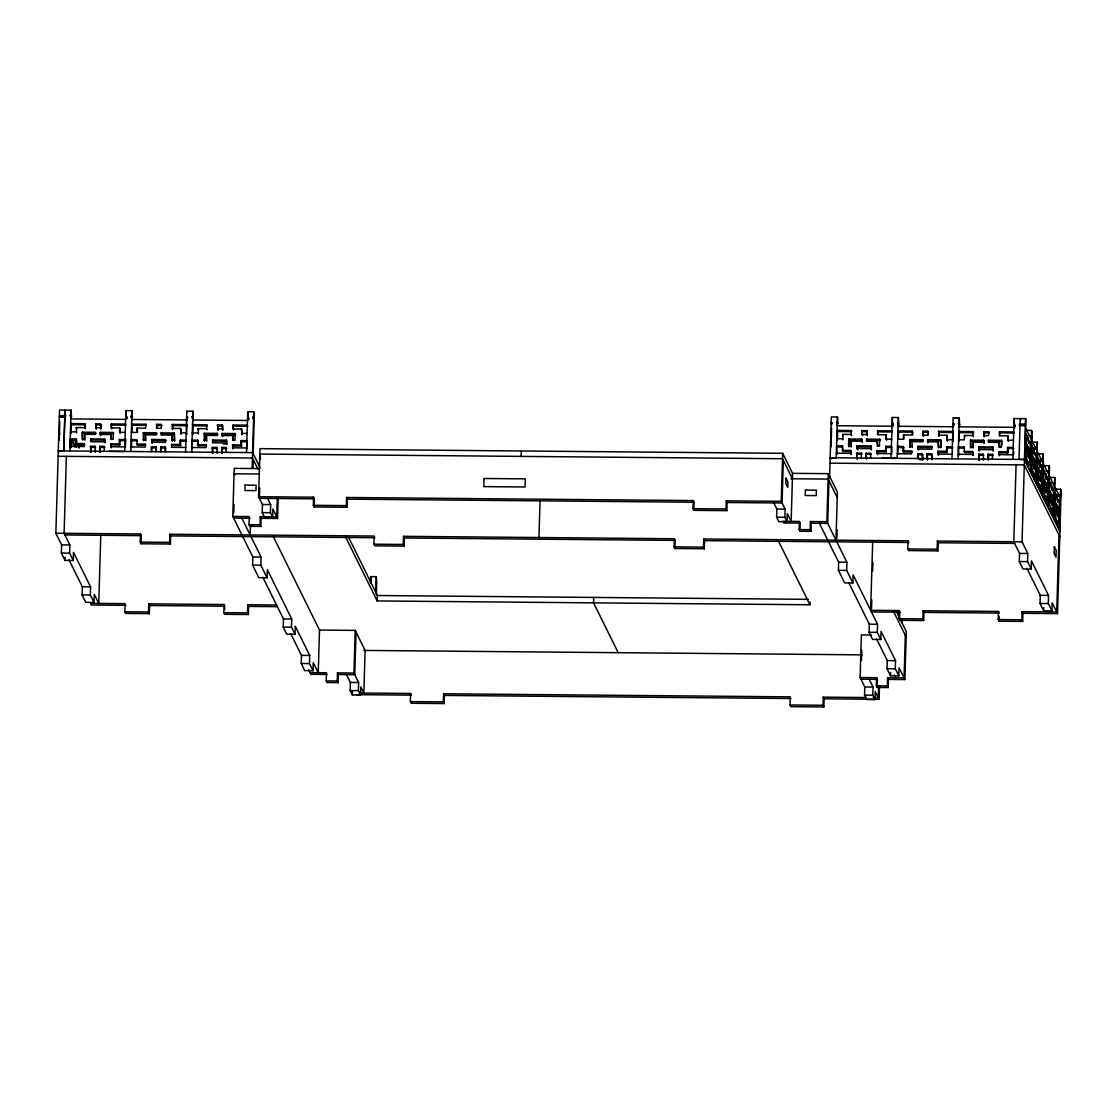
<?xml version="1.0" encoding="UTF-8"?>
<svg xmlns="http://www.w3.org/2000/svg" width="1117" height="1117" viewBox="0 0 1117 1117"><rect width="100%" height="100%" fill="white"/><g stroke="black" fill="none" stroke-linecap="round" stroke-linejoin="round"><path stroke-width="1.5" d="M68.975 559.799L82.337 586.816L82.099 594.942L85.758 602.342L93.996 602.426L90.337 595.012L90.589 586.886L73.513 552.37L73.275 560.497L65.023 560.413L61.365 553.013L61.617 544.887L55.85 533.242L59.508 410.065L71.097 410.162L71.474 416.683L70.329 415.58L71.474 416.683M59.229 440.154L59.787 421.556M58.88 452.05L58.293 450.877L63.795 450.905L64.856 417.018L59.299 416.85L65.414 416.892L65.456 415.538L59.41 415.608M63.795 450.905L64.995 410.107L65.428 416.711M66.378 456.364L64.102 533.312L69.854 544.97L69.617 553.097L73.275 560.497M65.023 560.413L65.121 557.174M70.329 415.58L70.832 418.037M69.882 450.961L70.888 416.948M70.929 415.58L71.097 410.162M70.553 447.931L70.231 439.065L75.914 439.121L76.487 440.545M70.985 433.228L71.279 423.371M70.664 447.652L70.888 440.042M71.083 433.522L71.195 429.836M71.362 424.418L71.181 428.37M72.354 439.232L71.293 445.865L70.748 444.775M74.797 446.94L74.881 444.315L76.235 447.065L76.431 440.419M84.878 444.706L76.333 444.622L75.914 439.121M76.668 433.033L76.249 427.56L84.808 427.629L85.353 428.733L84.92 423.706L70.692 423.58L71.237 424.683L85.464 424.809M76.333 444.622L76.528 439.19M76.864 446.702L76.961 443.295M82.379 432.181L82.169 439.009L84.459 439.037L84.599 434.304L95.406 434.401L95.476 432.293L82.379 432.181L82.714 440.112M84.808 427.629L84.92 423.706M85.004 440.14L84.599 434.304M90.505 446.269L90.91 452.245L90.505 446.269L95.057 446.311L95.601 447.414L91.049 447.372M90.728 438.925L90.645 441.704L104.495 441.829L105.04 442.932L104.579 439.051L90.728 438.925L91.273 440.028L105.124 440.154M95.057 446.311L95.462 452.287M95.727 423.804L96.146 428.83L95.727 423.804L100.488 423.846L100.907 428.872L100.488 423.846M93.996 602.426L94.247 594.3L98.757 603.431L100.781 535.029M99.818 446.353L100.223 452.329L99.818 446.353L104.37 446.395L104.216 451.268M100.167 434.443L100.237 432.335L113.334 432.461L113.124 439.288L110.834 439.26L110.974 434.541L100.167 434.443L100.712 435.546L100.237 432.335M104.495 441.829L104.579 439.051M111.239 444.929L111.155 447.861L110.695 443.826L119.254 443.91L119.798 445.013L111.239 444.929L110.695 443.826M125.509 424.069L111.295 423.943L111.169 427.867L119.714 427.951L120.133 433.41M111.421 438.786L110.974 434.541M111.714 428.97L111.295 423.943M119.254 443.91L119.379 439.498L125.048 439.553L125.593 440.657L119.924 440.601L119.379 439.498M119.714 427.951L119.589 432.307L125.272 432.363M119.798 445.013L119.924 440.601M125.704 417.423L126.863 418.54L125.704 417.423L124.699 451.45L109.326 451.31M125.746 416.069L126.905 417.186L125.746 416.069L125.914 410.651L132.001 410.707L132.378 417.227L131.234 416.124L132.378 417.227M125.397 447.456L125.649 438.939M126.319 417.437L125.914 410.651M224.824 609.449L224.098 604.534L148.77 603.864L149.594 605.526L149.343 613.652L125.704 613.442L124.881 611.781L125.118 603.655L90.505 603.348L91.329 605.009L125.942 605.316M187.097 421.053L186.553 419.95L131.736 419.461L132.281 420.564L131.234 416.124M130.787 451.505L131.778 417.227M131.834 416.124L132.001 410.707L132.546 411.81M131.485 447.512L131.736 438.995M131.946 432.195L132.141 425.395M136.693 444.063L145.238 444.147L145.782 445.25L137.237 445.166L136.819 439.665L131.15 439.609L131.694 440.712L137.363 440.754M145.824 424.251L146.369 425.354L132.141 425.228L131.597 424.125L145.824 424.251L145.713 428.174L137.168 428.104L137.028 432.474L131.359 432.419M137.614 432.111L137.168 428.104M143.828 433.829L143.632 440.657L143.283 432.726L156.38 432.837L156.925 433.941L143.828 433.829L143.283 432.726M704.52 540.656L908.861 542.471L908.051 540.823L703.71 538.994L704.52 540.656L704.282 548.782L674.933 548.517L675.171 540.391L674.347 538.743L403.544 536.328L404.368 537.989L404.117 546.115L374.767 545.85L373.944 544.188L374.195 536.062L169.854 534.247L170.678 535.909L170.426 544.035L141.077 543.77L140.253 542.108L140.505 533.982L55.85 533.242M141.077 543.77L141.314 535.643L140.505 533.982M145.238 444.147L145.154 447.065L130.926 446.94M145.922 440.67L145.517 434.848L156.324 434.946L156.38 432.837M151.27 451.687L151.423 446.814L155.961 446.856L156.408 451.212M152.177 440.573L152.094 443.351L151.633 439.47L165.498 439.595L166.042 440.698L152.177 440.573L151.633 439.47M151.87 451.17L151.423 446.814M149.343 613.652L148.533 611.99L148.77 603.864M155.821 451.729L155.961 446.856M156.631 424.348L156.52 428.272L161.281 428.314L161.393 424.39L156.631 424.348L157.092 428.062M160.583 451.771L160.722 446.898L165.274 446.94L165.721 451.296M174.238 433.005L174.573 440.936L174.238 433.005L161.141 432.879L161.071 434.988L171.878 435.085L172.283 440.908L171.878 435.085M161.169 451.254L160.722 446.898M165.134 451.813L165.274 446.94M165.498 439.595L165.414 442.374L151.549 442.248M171.613 444.371L172.158 445.474L180.703 445.557L180.158 444.454L171.613 444.371L171.515 447.303L185.743 447.428M172.744 425.591L172.632 429.514L172.2 424.488L186.413 424.614L186.972 425.717L172.744 425.591L172.2 424.488M170.426 544.035L169.616 542.373L169.854 534.247M180.158 444.454L180.284 440.042L185.967 440.098M180.633 428.481L181.038 433.954L180.633 428.481L172.088 428.411M180.703 445.557L180.284 440.042M185.604 451.994L186.818 411.196L192.906 411.251L193.297 417.772L192.138 416.669L193.297 417.772M186.707 434.387L187.014 424.181M192.138 416.669L192.641 419.126M191.705 452.05L192.71 418.023M192.752 416.669L192.906 411.251M192.361 449.006L192.054 440.154L197.723 440.196L198.142 445.711L206.687 445.781L206.142 444.678L197.597 444.608L197.723 440.196M192.794 434.443L193.101 424.223M198.491 434.108L198.072 428.635L206.617 428.719L207.162 429.822M204.732 434.373L204.537 441.201L204.188 433.27L217.284 433.382L217.829 434.485L204.732 434.373L204.188 433.27M206.142 444.678L206.059 447.61L191.831 447.484L192.375 448.587M217.284 433.382L217.229 435.49L206.422 435.393L206.282 440.112L203.992 440.098M206.617 428.719L206.729 424.795L192.515 424.669L193.059 425.772L207.273 425.898L206.729 424.795M206.827 441.215L206.422 435.393M212.328 447.358L212.719 453.334L212.328 447.358L216.866 447.4L217.424 448.503L212.872 448.462M226.863 444.007L226.402 440.14L212.537 440.014L212.453 442.793L226.318 442.918L226.863 444.007L223.4 443.98M216.866 447.4L217.27 453.376M217.536 424.893L217.969 429.919L217.536 424.893L222.297 424.935L222.73 429.961L222.297 424.935M221.627 447.442L222.032 453.418L221.627 447.442L226.179 447.484L226.039 452.357M222.59 434.527L222.534 436.635L222.046 433.424L235.142 433.536L235.687 434.639L222.59 434.527L222.046 433.424M226.318 442.918L226.402 440.14M276.569 605.009L247.751 604.744L248.56 606.405L248.323 614.532L224.671 614.322L223.861 612.661L224.098 604.534M233.062 446.018L232.978 448.936L232.518 444.915L241.063 444.985L241.607 446.088L233.062 446.018L232.518 444.915M221.99 435.532L232.797 435.616L232.657 440.349L234.947 440.363L235.142 433.536M247.332 425.158L233.104 425.032L232.992 428.956L241.537 429.026L241.956 434.499L241.537 429.026M233.244 439.875L232.797 435.616M233.537 430.059L233.104 425.032M241.914 534.889L232.783 516.417L234.207 468.372L259.716 468.595M233.76 512.954L234.011 504.437M241.063 444.985L241.188 440.587L246.871 440.629L247.22 448.531M241.607 446.088L241.188 440.587M246.522 452.539L247.527 418.512L248.672 419.615L247.527 418.512M247.569 417.158L248.714 418.261L247.569 417.158L247.723 411.726L253.81 411.782L254.201 418.317L253.042 417.2L254.201 418.317M248.128 418.512L247.723 411.726M277.295 498.056L276.737 516.808L260.261 516.668L261.071 518.316L260.833 526.442L249.845 526.344L249.021 524.697L249.259 516.571L232.783 516.417M58.293 450.877L252.61 452.594L253.154 453.684L254.159 419.671L253.042 417.2M248.323 614.532L247.499 612.87L247.751 604.744M250.473 524.739L250.166 534.959L241.844 518.148M252.135 468.316L253.587 418.303M253.657 417.213L253.81 411.782M253.014 468.246L253.266 459.673M262.872 577.294L283.467 618.972L283.229 627.098L286.748 634.205L295 634.288L291.481 627.168L291.719 619.041L267.312 569.656L267.061 577.768L258.823 577.698L252.596 565.104L252.833 556.978L242.738 536.551M261.071 518.316L277.561 518.47L272.869 509.003L272.632 517.115L264.38 517.045L262.202 512.633L262.439 504.507L258.585 496.702L260.01 448.657L782.668 453.307L792.581 473.343L791.143 521.388L787.29 513.569L787.052 521.695L778.8 521.625L776.622 517.213L776.86 509.087L773.816 502.929M259.702 488.115L259.395 498.35L314.394 498.838L314.142 506.964L347.136 507.258L347.373 499.131L346.563 497.484L693.266 500.57L694.09 502.217L693.839 510.343L726.832 510.637L727.069 502.51L726.259 500.863L781.244 501.351L785.111 509.157L784.86 517.283L787.052 521.695M260.568 459.129L259.842 454.06L782.514 458.724L792.414 478.76M260.833 526.442L260.024 524.795L260.261 516.668M267.061 577.768L260.833 565.174L261.085 557.048L250.976 536.621M272.632 517.115L270.454 512.703L270.691 504.591L267.647 498.419M277.561 518.47L278.161 498M295 634.288L295.237 626.162L309.716 655.456L309.479 663.582L312.997 670.689L304.746 670.619L301.227 663.498L301.464 655.372L290.797 633.786M314.142 506.964L313.332 505.317L313.57 497.191L258.585 496.702M312.997 670.689L313.235 662.563L318.247 672.699L319.504 630.072L273.023 536.02M346.521 674.598L350.375 682.417L350.138 690.543L352.316 694.956L360.568 695.025L358.389 690.613L358.627 682.487L353.949 673.02L337.474 672.881L338.283 674.528L338.046 682.655L327.044 682.557L326.234 680.909L326.471 672.783L309.995 672.629M338.046 682.655L337.222 681.007L337.474 672.881M347.136 507.258L346.326 505.61L346.563 497.484M352.316 694.956L352.413 691.702M353.949 673.02L355.206 630.393L319.713 630.072M356.03 632.04L354.759 674.682L338.283 674.528M360.568 695.025L360.805 686.899L363.849 693.057L365.119 650.429L355.206 630.393M376.666 583.186L375.563 582.083L376.666 583.186L376.289 576.665L370.649 576.623L370.453 583.395M371.081 581.789L370.649 576.623M375.563 582.083L376.624 584.554L376.331 594.761M375.829 591.954L376.108 583.186M376.122 582.097L376.289 576.665M810.02 602.063L809.951 604.772L377.197 600.932L377.351 595.515L348.35 536.816M404.117 546.115L403.307 544.454L403.544 536.328M866.233 697.539L823.285 697.148L824.095 698.809L823.857 706.935L790.864 706.642L790.04 704.981L790.291 696.854L443.589 693.769L444.398 695.43L444.161 703.556L411.168 703.263L410.344 701.602L410.595 693.475L360.554 693.029M444.161 703.556L443.337 701.895L443.589 693.769M521.178 456.392L521.346 450.975M540.056 500.025L538.952 537.528L539.762 539.19M593.727 597.441L593.574 602.859L618.246 652.775M674.933 548.517L674.11 546.869L674.347 538.743M693.839 510.343L693.029 508.696L693.266 500.57M704.282 548.782L703.473 547.121L703.71 538.994M726.832 510.637L726.022 508.989L726.259 500.863M781.244 501.351L782.668 453.307M783.324 460.372L782.068 502.999L727.069 502.51M799.954 531.245L799.144 529.584L799.381 521.457L782.905 521.318L783.715 522.965L800.191 523.119L799.954 531.245L810.956 531.343L811.193 523.217L810.37 521.555L826.859 521.709L835.977 540.181L837.415 492.136L828.283 473.664L792.581 473.343M810.956 531.343L810.132 529.681L810.37 521.555M826.859 521.709L828.283 473.664M828.94 480.729L827.669 523.356L811.193 523.217M829.554 478.593L831.369 416.92L837.457 416.976L837.834 423.511L836.689 422.394L837.834 423.511M823.857 706.935L823.034 705.274L823.285 697.148M831.048 446.926L831.606 428.202M836.689 422.394L837.192 424.851M837.233 423.497L836.242 457.775L830.154 457.733L830.699 458.836L830.182 457.733L1024.457 459.464L1059.963 531.245L1057.52 613.61L1022.907 613.303L1022.083 611.641L1056.71 611.948L1058.986 535.001M837.289 422.408L837.457 416.976M836.94 453.781L836.591 445.878L842.274 445.934L842.818 447.037L837.136 446.982M837.345 440.168L837.652 429.961M836.898 538.408L837.15 529.863M848.697 582.502L869.291 624.18L869.054 632.306L872.572 639.427L880.81 639.496L877.292 632.376L877.543 624.249L853.123 574.864L852.885 582.99L844.634 582.92L838.406 570.312L838.658 562.2L828.549 541.759M842.134 450.333L850.693 450.416L851.14 454.437L851.238 451.519L842.679 451.436L842.274 445.934M843.028 439.847L842.609 434.373L851.168 434.457L851.712 435.56M842.679 451.436L842.777 448.503M848.738 438.995L849.283 440.098L862.38 440.224L861.835 439.121L848.738 438.995L848.529 445.823L850.819 445.851L850.959 441.117L861.766 441.215L862.31 442.318M849.074 446.926L849.283 440.098M852.885 582.99L846.658 570.396L846.895 562.27L836.801 541.829M851.168 434.457L851.28 430.534L837.052 430.394L837.596 431.497L851.824 431.637L851.28 430.534M851.363 446.954L850.959 441.117M856.865 453.097L857.27 459.073L856.865 453.097L861.416 453.139L861.961 454.242L857.409 454.2M857.088 445.753L857.549 449.62L857.088 445.753L870.939 445.865L871.4 449.746L870.939 445.865M861.277 457.998L861.416 453.139M861.766 441.215L861.835 439.121M862.087 430.617L861.975 434.555L866.722 434.597L866.848 430.673L862.087 430.617L862.519 435.644M866.038 458.054L866.178 453.181L870.729 453.223L870.576 458.082M866.597 439.163L867.141 440.266L880.238 440.377L879.693 439.274L866.597 439.163L866.527 441.257L877.334 441.355L877.794 445.613M824.095 698.809L879.079 699.298L875.225 691.479L874.974 699.605L866.736 699.535L864.558 695.123L864.795 686.997L860.118 677.53L861.375 634.903L871.525 634.987M866.583 459.157L866.178 453.181M867.281 435.7L867.351 433.075M861.486 660.426L861.793 650.192M872.67 541.899L870.646 610.287L899.464 610.552L899.227 618.678L900.037 620.326L923.689 620.535L923.927 612.409L923.117 610.762L998.444 611.432L999.254 613.079L923.927 612.409M871.553 608.528L871.818 599.983M872.67 570.913L872.936 562.354M877.054 450.654L877.599 451.757L886.158 451.827L885.613 450.723L877.054 450.654L876.971 453.572L891.198 453.697M877.334 441.355L877.194 446.088L879.484 446.102L879.693 439.274M891.869 430.897L877.655 430.757L877.529 434.681L886.088 434.764L886.493 440.238M877.515 454.675L877.599 451.757M878.116 434.485L877.655 430.757M874.974 699.605L872.796 695.193L873.047 687.067L869.18 679.262M905.328 635.294L904.058 677.921L887.582 677.768L888.406 679.429L888.169 687.555L877.166 687.458L876.342 685.796L876.594 677.67L860.118 677.53M877.166 687.458L877.404 679.331L876.594 677.67M878.618 685.698L878.269 697.636L873.312 697.594M885.613 450.723L885.739 446.325L891.408 446.367L891.952 447.47L886.284 447.428L885.739 446.325M886.088 434.764L885.949 439.135L891.631 439.176M886.158 451.827L886.284 447.428M879.079 699.298L879.484 685.656M880.81 639.496L881.062 631.37L895.541 660.664L895.289 668.79L898.808 675.911L890.57 675.827L887.052 668.72L887.289 660.594L876.622 639.008M891.059 458.277L892.078 424.251L893.223 425.354L892.078 424.251M892.106 422.896L893.265 423.999L892.106 422.896L892.274 417.465L898.361 417.521L898.752 424.055L897.593 422.938L898.752 424.055M891.757 454.27L891.911 448.992M892.623 425.354L892.553 427.322L892.008 426.219L837.192 425.731M892.678 424.251L892.274 417.465M888.169 687.555L887.345 685.894L887.582 677.768M897.551 424.292L898.71 425.409L897.593 422.938M890.57 675.827L890.654 672.588M898.138 424.041L897.146 458.319L881.941 458.193M898.208 422.952L898.361 417.521M897.845 454.326L898.096 445.823M898.305 439.009L898.501 432.209M903.053 450.877L903.178 446.479L897.509 446.423L898.054 447.526L903.723 447.582L903.597 451.98L912.142 452.064L911.598 450.961L903.053 450.877L903.597 451.98M912.659 434.792L912.729 432.181L898.515 432.042L897.97 430.939L912.184 431.078L912.072 435.002L903.527 434.918L903.388 439.288L897.719 439.232M898.64 615.998L898.78 611.139M903.988 438.939L903.527 434.918M899.031 616.821L899.185 611.948M899.464 617.673L899.604 612.8M898.808 675.911L899.059 667.784L904.882 679.569L888.406 679.429M901.684 622.169L901.782 618.762M902.229 623.258L902.327 619.865M910.187 440.643L909.992 447.47L909.643 439.54L922.74 439.665L923.284 440.768L910.187 440.643L909.643 439.54M1016.079 464.812L1013.803 541.759L1019.556 553.418L1019.318 561.544L1022.977 568.944L1031.228 569.014L1027.57 561.614L1027.808 553.487L1022.041 541.829L937.4 541.075L938.224 542.736L937.973 550.863L908.624 550.597L907.8 548.95L908.051 540.823M904.882 679.569L906.306 631.524L896.281 611.236M911.598 450.961L911.514 453.879L897.286 453.753M912.282 447.498L911.877 441.662L922.684 441.76L922.74 439.665M917.629 458.515L917.769 453.642L922.321 453.684L922.726 459.645L922.321 453.684M917.992 446.297L917.909 449.062L931.773 449.188L931.857 446.409L917.992 446.297L918.453 450.165M918.23 457.984L917.769 453.642M922.991 431.162L923.424 436.188L922.991 431.162L927.752 431.218L928.227 434.932M927.082 453.725L927.487 459.687L927.082 453.725L931.634 453.767L932.178 454.856L927.627 454.828M928.045 440.81L927.99 442.904L927.501 439.707L940.598 439.819L941.142 440.922L928.045 440.81L927.501 439.707M927.752 431.218L927.641 435.141L922.879 435.099M923.689 620.535L922.865 618.888L923.117 610.762M931.634 453.767L932.039 459.729L932.123 456.49M938.517 452.301L938.42 455.219L937.973 451.198L946.518 451.268L947.062 452.371L938.517 452.301L937.973 451.198M938.238 441.899L938.643 447.735L938.238 441.899L927.445 441.801M939.104 432.405L938.992 436.328L938.559 431.302L952.787 431.441L953.332 432.53L939.104 432.405L938.559 431.302M937.973 550.863L937.163 549.201L937.4 541.075M941.086 442.625L940.933 447.749L940.598 439.819M946.518 451.268L946.644 446.87L952.326 446.912L952.871 448.015L947.188 447.973L946.644 446.87M946.993 435.309L947.411 440.782L946.993 435.309L938.448 435.225M947.062 452.371L947.188 447.973M951.963 458.822L953.178 418.009L959.266 418.065L959.657 424.6L958.498 423.483L959.657 424.6M953.066 441.201L953.373 430.994M958.065 458.864L959.042 424.586L959.615 425.954L958.498 423.483L959.07 424.851M959.112 423.497L959.266 418.065L953.178 418.009M958.749 454.87L958.414 446.968L964.083 447.023L964.627 448.126L958.958 448.071M959.154 441.257L959.461 431.05M963.957 451.422L972.502 451.505L972.963 455.527L973.047 452.608L964.502 452.525L964.083 447.023M973.521 436.635L972.977 435.532L964.432 435.462L964.306 439.833L958.623 439.777L959.168 440.88M970.547 440.084L970.352 446.912L972.642 446.94L972.781 442.206L983.588 442.304L984.133 443.407L984.189 441.299L983.644 440.21L970.547 440.084L970.896 448.015M972.977 435.532L973.089 431.609L958.875 431.483L959.419 432.586L973.647 432.712L973.089 431.609M973.186 448.043L972.781 442.206M978.687 454.172L979.078 460.148L978.687 454.172L983.225 454.214L983.77 455.317L979.232 455.275M978.897 446.828L979.358 450.709L978.897 446.828L992.762 446.954L993.222 450.835L992.762 446.954M983.225 454.214L983.63 460.19M983.588 442.304L983.644 440.21M984.44 432.81L984.328 436.733L983.895 431.707L988.657 431.748L989.201 432.851L984.44 432.81L983.895 431.707M987.847 459.129L987.986 454.256L992.538 454.298L993.083 455.401L988.531 455.359L987.986 454.256M1001.949 444.873L1001.502 440.363L988.405 440.252L988.35 442.346L999.157 442.444L999.603 446.702M988.657 431.748L988.545 435.672L983.784 435.63M988.391 460.232L988.531 455.359M992.399 459.171L992.538 454.298M998.877 451.743L999.422 452.846L1007.967 452.916L1007.422 451.813L998.877 451.743L998.793 454.661L1013.007 454.787M999.157 442.444L999.017 447.163L1001.307 447.191L1001.502 440.363M1013.691 431.972L999.464 431.846L999.352 435.77L1007.897 435.853L1008.316 441.327M999.338 455.764L999.422 452.846M999.938 435.574L999.464 431.846M1022.907 613.303L1022.669 621.415L999.017 621.206L998.193 619.558L998.444 611.432M999.017 621.206L999.157 616.333M1007.422 451.813L1007.548 447.4L1013.231 447.456L1013.775 448.559L1008.092 448.503L1007.548 447.4M1007.897 435.853L1007.771 440.224L1013.44 440.266M1007.967 452.916L1008.092 448.503M1012.882 459.352L1013.887 425.34L1015.046 426.443L1013.887 425.34M1015.088 425.088L1013.929 423.971L1014.082 418.554L1025.671 418.666L1025.043 460.651M1013.594 454.759L1013.678 451.645M1014.431 426.429L1014.376 428.411L1013.831 427.308L959.014 426.82M1014.501 425.34L1014.082 418.554M1025.518 424.083L1019.416 424.027L1019.374 425.382L1025.476 425.437L1020.03 425.507L1020.184 418.61L1020.756 419.797M1022.041 541.829L1025.671 418.666M1022.669 621.415L1021.846 619.767L1022.083 611.641M1025.853 433.27L1027.221 436.007L1026.16 442.653L1025.615 441.55M1031.494 430.436L1030.865 472.407L1032.066 431.609L1031.494 430.436L1025.992 430.38M1033.811 458.361L1033.742 460.455L1032.722 458.375L1032.583 463.094L1032.555 455.82L1033.811 458.361L1031.061 458.333M1031.228 569.014L1031.466 560.888L1048.528 595.417L1048.291 603.543L1051.949 610.943L1043.697 610.873L1040.039 603.473L1040.29 595.347L1026.928 568.33M1036.087 482.991L1037.302 442.192L1031.815 442.15L1032.387 443.323M1052.074 515.314L1051.725 509.464L1051.292 508.584L1051.153 513.457L1050.846 507.663L1050.413 506.783L1050.259 511.656L1045.763 502.566L1045.917 497.693L1045.484 496.814L1045.33 501.687L1045.023 495.892L1044.59 495.026L1044.451 499.899L1039.955 490.81L1039.662 485.057L1039.522 489.93L1039.061 489.009L1038.782 483.256L1038.628 488.129L1036.674 484.178L1037.302 442.192M1037.023 472.268L1038.168 482.349L1036.813 479.612L1036.674 484.178L1034.133 479.039L1034.286 474.167L1033.853 473.287L1033.7 478.16L1033.393 472.365L1032.96 471.5L1032.82 476.373L1028.324 467.283L1028.031 461.53L1027.891 466.403L1027.431 465.482L1027.151 459.729L1026.998 464.602L1024.457 459.464L1018.997 459.408L1020.03 425.507M1040.318 478.593L1040.234 481.371L1038.992 475.912L1040.318 478.593L1037.567 478.565M1041.91 494.761L1042.915 460.735L1040.178 460.707M1037.623 453.907L1043.124 453.963L1042.915 460.735M1042.496 495.934L1043.124 453.963M1042.845 484.038L1043.99 494.119L1042.622 491.368M1046.126 490.349L1046.057 493.128L1044.814 487.682L1046.126 490.349L1043.39 490.321M1047.146 485.337L1046.95 492.164L1045.903 482.795L1047.146 485.337L1044.395 485.309M1043.697 610.873L1043.795 607.62M1048.933 465.719L1048.304 507.704L1049.519 466.892L1048.933 465.719L1043.446 465.677M1049.114 480.324L1050.483 483.075L1049.421 489.707L1048.877 488.618M1052.968 497.093L1052.759 503.921L1051.711 494.566L1052.968 497.093L1050.217 497.065M1055.649 490.377L1055.076 489.204L1060.564 489.26L1061.15 490.433L1059.935 531.231L1057.394 526.093L1057.115 520.354L1056.961 525.227L1056.514 524.306L1056.221 518.553L1056.082 523.426L1053.54 518.288L1054.755 477.49L1049.254 477.448M1054.127 519.475L1054.755 477.49M1051.949 610.943L1052.186 602.817L1057.52 613.61M1054.937 492.08L1056.291 494.831L1055.23 501.477L1054.685 500.374M1057.073 505.415L1057.017 507.523L1055.984 505.429L1055.844 510.148L1055.816 502.887L1057.073 505.415L1054.322 505.387M1059.363 530.058L1060.564 489.26M1031.34 437.333L1031.382 435.965L1028.575 435.825M1036.674 484.178L1036.758 481.595M1048.779 471.151L1048.737 472.505M1049.254 473.566L1049.352 472.323M65.386 416.641L65.456 415.538M131.192 417.479L132.351 418.582M253 418.554L254.159 419.671M70.832 418.917L125.649 419.406M247.471 420.481L192.655 419.992L193.199 421.095M952.927 426.764L898.11 426.275L898.654 427.378M96.271 424.907L101.033 424.949M111.84 425.046L126.053 425.172M157.176 425.451L161.937 425.493M218.08 425.996L222.841 426.038M233.648 426.135L247.876 426.261M862.631 431.72L867.392 431.762L866.848 430.673M878.199 431.86L892.413 431.986M923.536 432.265L928.297 432.307M1000.008 432.949L1014.236 433.075M95.601 427.727L100.362 427.769M217.424 428.816L222.185 428.858M1024.471 435.993L1027.221 436.007M76.124 431.93L70.455 431.874L70.999 432.977M180.493 432.851L186.176 432.907L186.721 434.01M197.946 433.005L192.264 432.963L192.808 434.066M241.412 433.396L247.08 433.438M842.483 438.744L836.815 438.688L837.359 439.791M946.867 439.679L952.536 439.721L953.08 440.824M82.923 433.284L96.02 433.396M100.781 433.438L113.878 433.564M174.783 434.108L161.686 433.982L161.141 432.879M971.092 441.187L984.189 441.299M1002.047 441.466L988.95 441.355L988.405 440.252M143.088 439.553L145.378 439.567M171.739 439.805L174.029 439.833M909.447 446.367L911.737 446.395M938.098 446.632L940.388 446.646M226.946 441.243L213.082 441.117L212.537 440.014M857.633 446.856L871.483 446.968M918.537 447.4L932.402 447.512L931.857 446.409M979.441 447.931L993.306 448.057M70.776 440.168L76.459 440.224M180.828 441.145L186.511 441.201M192.599 441.257L198.268 441.299M241.733 441.69L247.415 441.732M1034.356 448.95L1037.162 449.09L1034.412 449.062M857.004 448.517L870.855 448.643M978.813 449.606L992.678 449.732M75.774 443.519L84.334 443.603L84.236 446.521L70.022 446.395L70.566 447.498M76.947 445.362L82.449 445.404L83.035 446.591M110.611 446.758L124.839 446.884M232.434 447.833L246.648 447.959M850.596 453.334L836.382 453.209L836.926 454.312M937.875 454.116L952.103 454.242M972.418 454.424L958.191 454.298L958.735 455.401M100.362 447.456L104.914 447.498M151.968 447.917L156.506 447.959M161.267 448.001L165.819 448.043M222.171 448.545L226.723 448.587M866.722 454.284L871.274 454.312M918.328 454.745L922.865 454.787M1040.22 459.352L1043.013 459.492M919.068 459.618L922.53 459.645M58.14 456.281L252.442 458.012L257.887 469.014M830.015 463.15L1024.331 464.881L1059.81 536.649M1039.969 467.353L1042.719 467.381L1041.365 464.63L1042.482 475.674M1046.029 471.123L1048.835 471.262M1045.791 479.123L1048.542 479.137L1047.174 476.4L1048.291 487.431M1035.515 479.402L1038.252 479.43M259.549 474.013L234.053 473.79L234.863 475.451M790.934 478.746L828.116 479.081L837.247 497.554M1054.588 482.907L1051.837 482.893L1054.643 483.033M1047.732 483.047L1050.483 483.075M1041.323 491.173L1044.074 491.187M1053.54 494.803L1056.291 494.831M1057.715 494.775L1060.41 494.677M1057.673 496.13L1060.368 496.032M347.373 499.131L694.09 502.217M262.439 504.507L270.691 504.591M776.86 509.087L785.111 509.157M313.332 505.317L346.326 505.61M693.029 508.696L726.022 508.989M262.202 512.633L270.454 512.703M776.622 517.213L784.86 517.283M233.607 518.079L250.082 518.218M249.021 524.697L260.024 524.795M799.144 529.584L810.132 529.681M64.912 534.959L141.314 535.643M170.678 535.909L375.005 537.724M404.368 537.989L675.171 540.391M938.224 542.736L1014.613 543.42M140.253 542.108L169.616 542.373M373.944 544.188L403.307 544.454M674.11 546.869L703.473 547.121M907.8 548.95L937.163 549.201M61.617 544.887L69.854 544.97M1019.556 553.418L1027.808 553.487M61.365 553.013L69.617 553.097M1019.318 561.544L1027.57 561.614M252.833 556.978L261.085 557.048M838.658 562.2L846.895 562.27M252.596 565.104L260.833 565.174M838.406 570.312L846.658 570.396M82.337 586.816L90.589 586.886M1040.29 595.347L1048.528 595.417M377.351 595.515L808.359 599.34M82.099 594.942L90.337 595.012M1040.039 603.473L1048.291 603.543M149.594 605.526L224.908 606.196M248.56 606.405L277.393 606.657M871.455 611.948L900.274 612.2M124.881 611.781L148.533 611.99M223.861 612.661L247.499 612.87M899.227 618.678L922.865 618.888M998.193 619.558L1021.846 619.767M283.467 618.972L291.719 619.041M869.291 624.18L877.543 624.249M283.229 627.098L291.481 627.168M869.054 632.306L877.292 632.376M363.835 650.415L862.115 654.855M301.464 655.372L309.716 655.456M887.289 660.594L895.541 660.664M301.227 663.498L309.479 663.582M887.052 668.72L895.289 668.79M327.295 674.431L310.819 674.291L308.557 669.739M860.928 679.178L877.404 679.331M326.234 680.909L337.222 681.007M876.342 685.796L887.345 685.894M350.375 682.417L358.627 682.487M864.795 686.997L873.047 687.067M350.138 690.543L358.389 690.613M864.558 695.123L872.796 695.193M356.421 694.648L411.405 695.137L410.595 693.475M444.398 695.43L791.101 698.516M410.344 701.602L443.337 701.895M790.04 704.981L823.034 705.274M1031.913 437.026L1031.871 438.381M1043.446 461.796L1043.446 463.89L1048.681 474.474M1025.992 428.593L1031.228 439.176M1031.815 440.363L1037.051 450.947M1037.623 452.12L1042.859 462.717M1049.254 475.647L1054.49 486.244M1055.076 487.417L1060.312 498M1031.089 443.854L1029.734 441.103L1030.851 452.148M1031.675 445.027L1033.03 447.777L1031.968 454.424L1031.424 453.32M1036.911 455.61L1035.543 452.874L1036.66 463.904M1037.484 456.797L1038.852 459.534L1037.791 466.18L1037.246 465.091M1043.306 468.554L1044.66 471.304L1043.599 477.95L1043.055 476.847M1054.35 490.908L1052.996 488.157L1054.113 499.201M1060.173 502.678L1058.804 499.927L1059.921 510.972M1025.392 448.741L1026.537 458.822L1025.183 456.071M1030.628 459.338L1030.083 458.235L1029.05 463.918L1030.419 466.669M1031.214 460.511L1032.359 470.592L1030.991 467.841M1036.45 471.095L1035.906 470.006L1034.873 475.688L1036.227 478.425M1042.259 482.865L1041.728 481.762L1040.681 487.445L1042.049 490.195M1048.081 494.622L1047.537 493.532L1046.503 499.215L1047.858 501.952M1048.654 495.808L1049.798 505.875L1048.444 503.139M1053.889 506.392L1053.359 505.289L1052.312 510.972L1053.68 513.722M1054.476 507.565L1055.621 517.646L1054.253 514.895M1059.712 518.148L1059.167 517.059L1058.134 522.742L1059.488 525.493M964.432 435.462L964.976 436.565M972.502 451.505L973.047 452.608M953.024 423.441L954.169 424.544L953.625 423.441L953.527 425.898M912.184 431.078L912.729 432.181M903.178 446.479L903.723 447.582M842.609 434.373L843.153 435.476M850.693 450.416L851.238 451.519M831.816 422.352L832.36 423.455L831.202 422.352M831.16 423.706L831.704 424.809M893.237 610.817L906.152 636.941M819.417 523.287L827.739 540.111M894.382 674.947L895.82 677.851M799.381 521.457L800.191 523.119M778.647 541.452L809.951 604.772M345.125 536.062L377.197 600.932M313.57 497.191L314.394 498.838M252.61 452.58L259.982 467.492M198.072 428.635L198.617 429.738M186.818 411.196L187.363 412.299M187.265 416.613L187.81 417.716L186.651 416.613M186.623 417.967L187.167 419.07M197.597 444.608L198.142 445.711M76.249 427.56L76.794 428.663M74.881 439.372L76.375 442.402M76.947 443.575L79.195 448.112M69.631 442.5L70.176 443.589M59.438 432.963L59.983 434.052M73.387 441.313L73.722 446.158L73.387 441.313M245.112 485.099L244.944 490.517L255.947 490.614L256.114 485.197L245.112 485.099M484.052 478.495L483.815 486.621L525.06 486.984L525.297 478.858L484.052 478.495M785.977 478.132L785.823 483.549L787.722 487.417L787.89 481.999L785.977 478.132M805.399 490.084L805.231 495.501L816.234 495.599L816.387 490.181L805.399 490.084M1026.746 444.063L1026.76 451.338L1026.9 446.605L1027.933 448.699L1027.989 446.591L1026.746 444.063M1027.361 452.385L1028.603 457.83L1027.361 452.385M1028.24 438.101L1028.589 442.946L1028.24 438.101M1028.45 447.512L1029.497 456.867L1029.706 450.039L1028.45 447.512M1033.183 464.155L1034.412 469.601L1033.183 464.155M1034.063 449.858L1034.398 454.703L1034.063 449.858M1034.258 459.269L1035.319 468.637L1035.515 461.81L1034.258 459.269M1038.377 467.59L1038.391 474.865L1038.531 470.131L1039.564 472.226L1039.62 470.117L1038.377 467.59M1039.885 461.628L1040.22 466.473L1039.885 461.628M1040.081 471.039L1041.128 480.394L1041.337 473.566L1040.081 471.039M1044.186 479.347L1044.213 486.621L1044.353 481.902L1045.386 483.982L1045.442 481.888L1044.186 479.347M1045.694 473.385L1046.029 478.23L1045.694 473.385M1050.008 491.117L1050.022 498.391L1050.162 493.658L1051.195 495.753L1051.251 493.644L1050.008 491.117M1050.622 499.439L1051.865 504.898L1050.622 499.439M1051.516 485.155L1051.851 490L1051.516 485.155M1054.336 546.618L1054.127 553.487L1055.97 557.215L1056.179 550.346L1054.336 546.618M1056.445 511.209L1057.687 516.654L1056.445 511.209M1057.324 496.925L1057.659 501.77L1057.324 496.925M1057.534 506.336L1058.581 515.691L1058.776 508.863L1057.534 506.336M1037.148 447.624L1034.398 447.596L1037.148 447.624"/></g></svg>
